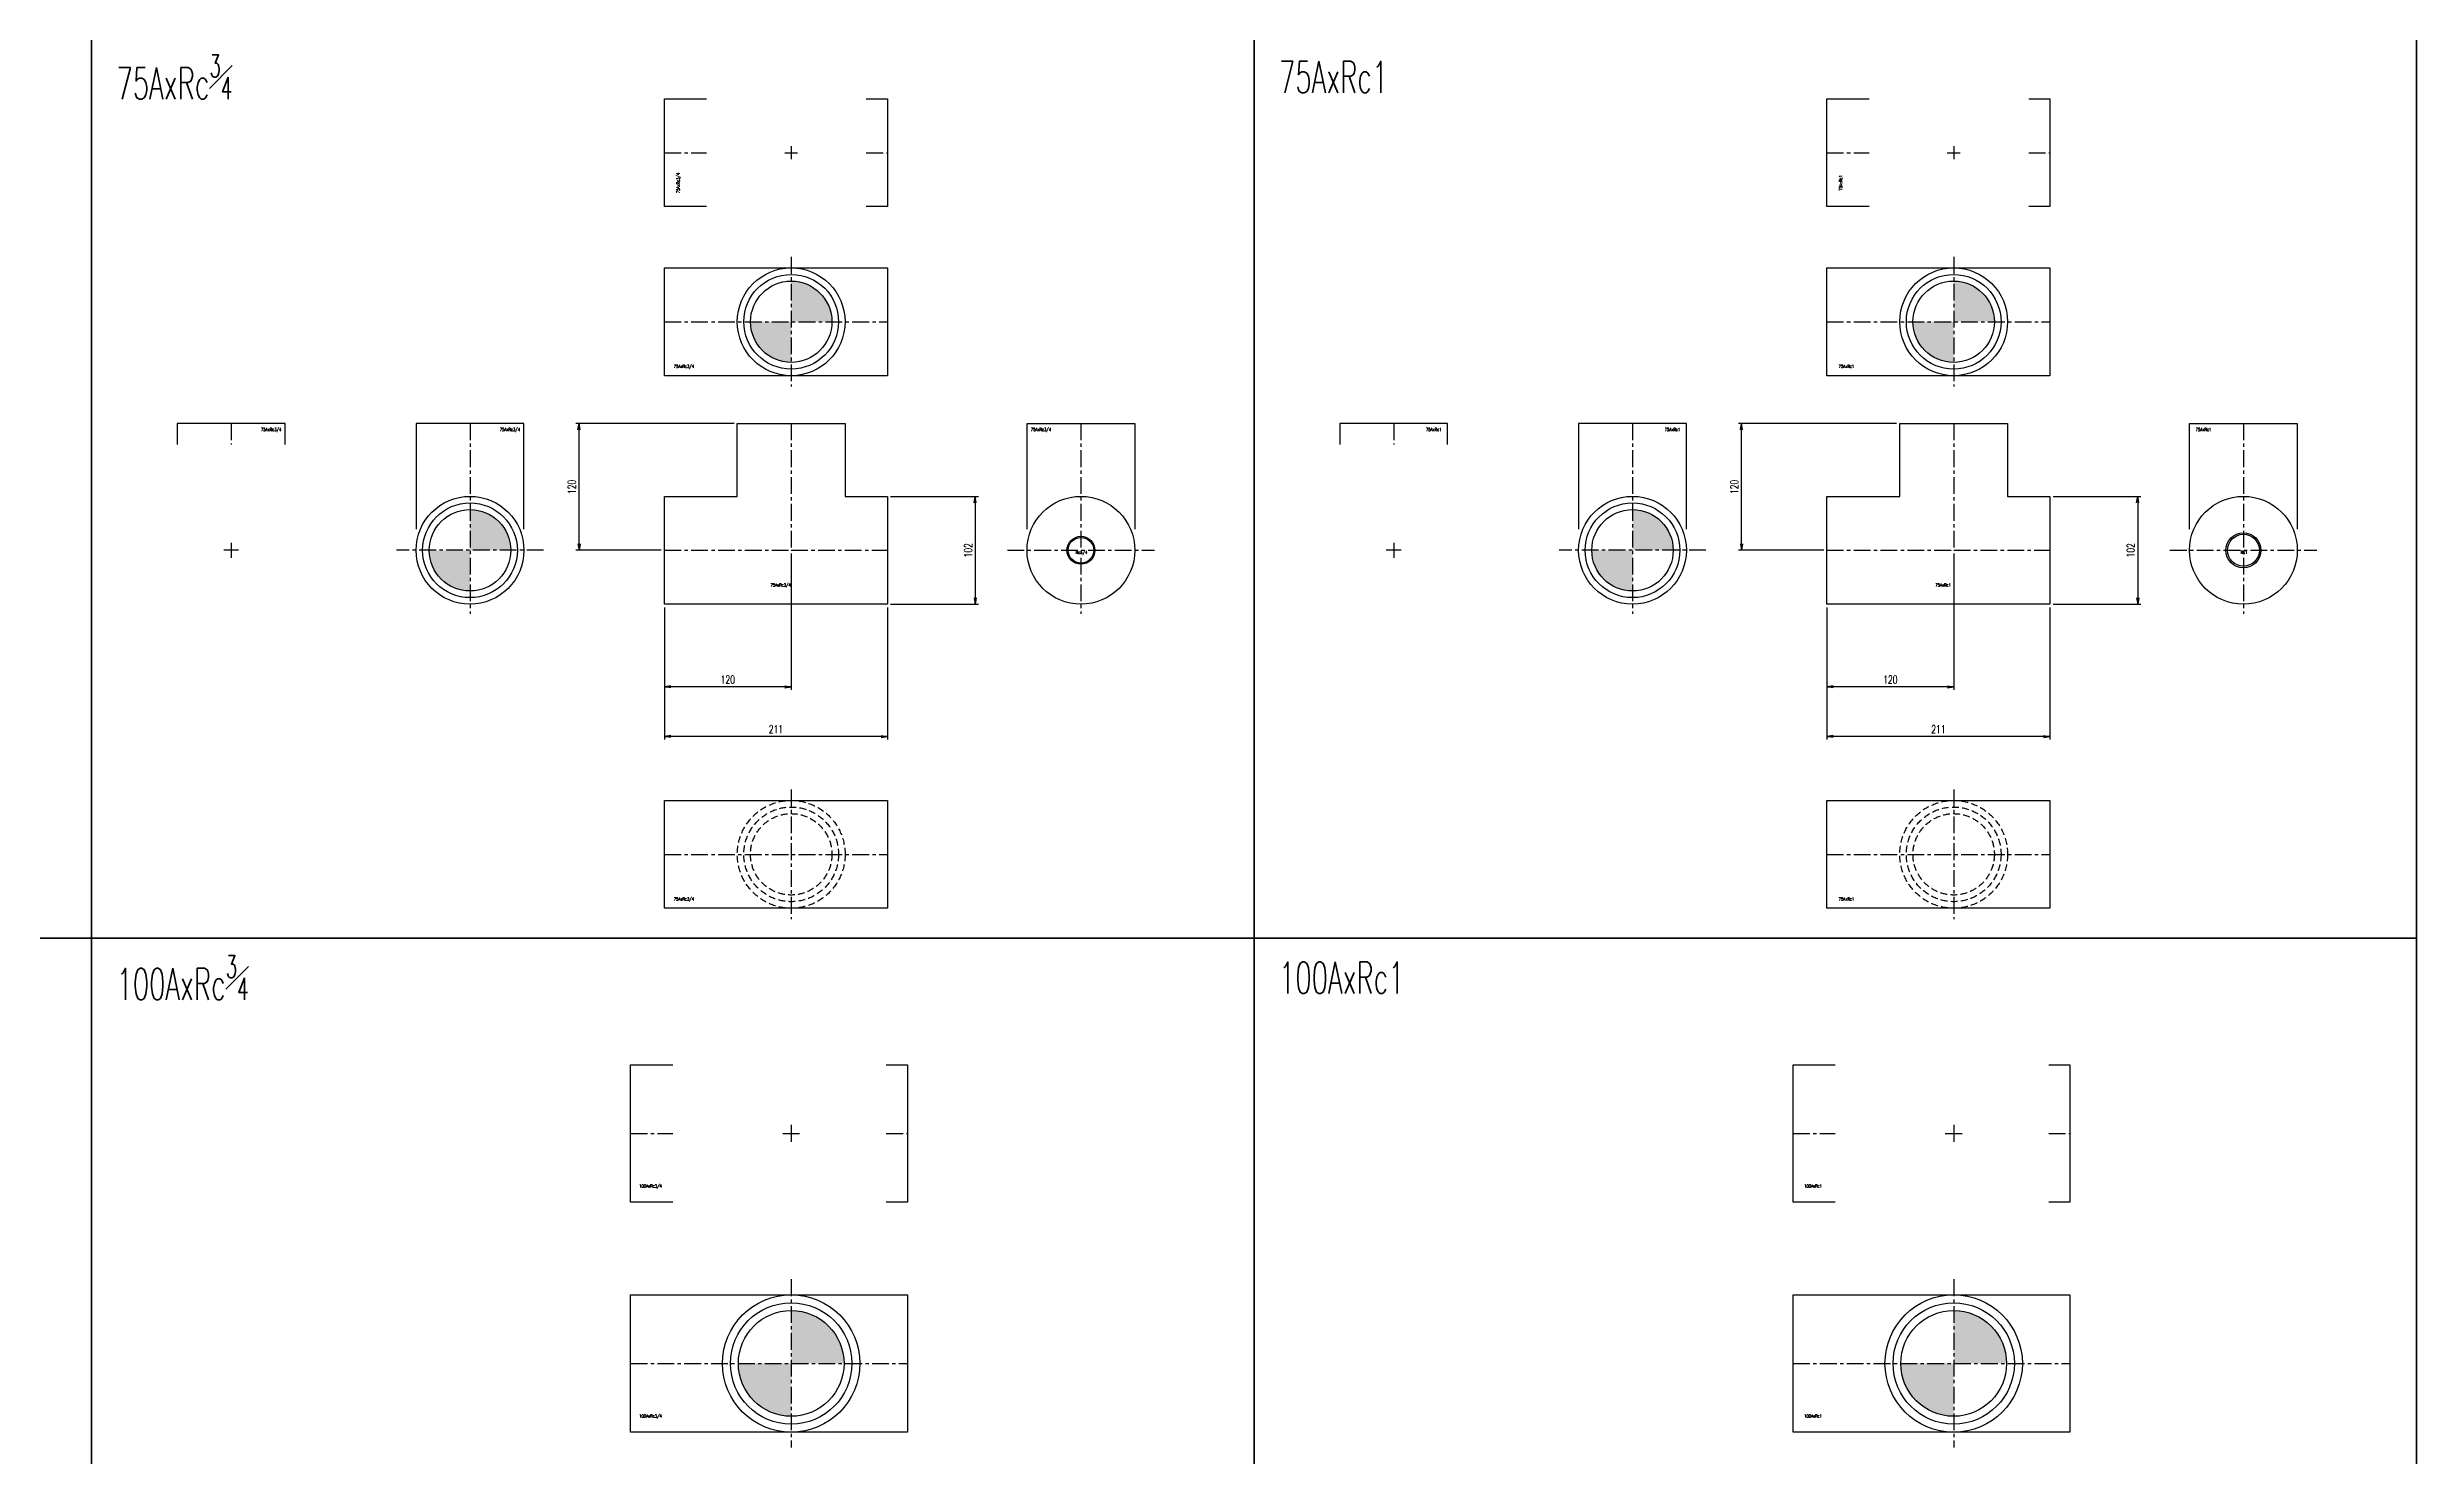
# Model space of a CAD drawing. Header units: millimetres. Extents: x 1711 to 90196, y -23291 to 8516.
# Drawn here: x 64923 to 67165, y -3093 to -1760 of the extents above; entities that cross this region are included whole.
import ezdxf
from ezdxf.enums import TextEntityAlignment as Align

# ---------------------------------------------------------------- set-up
doc = ezdxf.new("R2010")
doc.units = ezdxf.units.MM
doc.header["$PDMODE"] = 35
doc.linetypes.add('CENTER', pattern=[50.8, 31.75, -6.35, 6.35, -6.35])
doc.linetypes.add('HIDDEN', pattern=[9.525, 6.35, -3.175])
doc.layers.add('line', color=153, linetype='Continuous', lineweight=50)
for name, color, linetype in [('寸法', 2, 'Continuous'), ('配管-CVP', 4, 'Continuous'), ('＃配管（PVC)', 21, 'Continuous')]:
    doc.layers.add(name, color=color, linetype=linetype)
doc.styles.add('kpk', font='romans.shx', dxfattribs={"width": 0.7, "bigfont": 'extfont2.shx'})
doc.styles.get("Standard").update_dxf_attribs({"font": 'romans.shx', "bigfont": 'extfont.shx'})
doc.dimstyles.new('KPK-3', dxfattribs={"dimscale": 3, "dimtxt": 2.5, "dimasz": 2, "dimexe": 1, "dimexo": 1, "dimgap": 1, "dimtad": 3, "dimdec": 1, "dimdsep": 46, "dimtxsty": 'kpk', "dimblk": 'OPEN', "dimcen": 2.5, "dimclrd": 2, "dimclre": 2, "dimclrt": 4, "dimadec": 1, "dimazin": 2, "dimtfac": 1, "dimtdec": 1, "dimtmove": 0, "dimatfit": 2, "dimldrblk": 'OPEN', "dimfxl": 0, "dimlwd": -1, "dimlwe": -1, "dimarcsym": 0})

# ---------------------------------------------------------------- blocks, each defined once
blk = doc.blocks.new('A$Cb0ec0105')
at = {"layer": 'line'}
for p, q in [((13681.8, 0), (13681.8, -9662.3)), ((12581.8, -100), (12581.8, -9662.3))]:
    blk.add_line(p, q, dxfattribs=at)
for points in [[(11481.8, -9662.3), (11481.8, -100), (12581.8, -100), (13681.8, -100)], [(0, -4210), (2414, -4210), (3514, -4210), (4614, -4210), (5714, -4210), (6814, -4210), (7914, -4210), (7974, -4210), (9074, -4210), (10174, -4210), (11274, -4210), (12374, -4210), (13681.8, -4210)]]:
    blk.add_lwpolyline(points, dxfattribs=at)
at = {"layer": 'line', "char_height": 30, "attachment_point": 4}
for s, insert in [('{\\W0.6;75AxRc\\H0.7x;\\S3#4;}', (11505.4, -3395.2)), ('{\\W0.6;75AxRc1}', (12605.4, -3395.2)), ('{\\W0.6;100AxRc\\H0.7x;\\S3#4;}', (11505.4, -4247.4)), ('{\\W0.6;100AxRc1}', (12605.4, -4247.4))]:
    blk.add_mtext(s, dxfattribs=dict(at, insert=insert))
blk = doc.blocks.new('_Open')
at = {"color": 0, "linetype": 'ByBlock', "lineweight": -2}
for p, q in [((-1, 0.17), (0, 0)), ((-1, -0.17), (0, 0)), ((0, 0), (-1, 0))]:
    blk.add_line(p, q, dxfattribs=at)
blk = doc.blocks.new('*D2562')
at = {"layer": 'Defpoints', "color": 0, "transparency": 16777216}
for p in [(65426, -2115.4), (65575.8, -2115.4), (65506.8, -2235.4)]:
    blk.add_point(p, dxfattribs=at)
at = {"layer": '寸法', "color": 2, "transparency": 16777216}
for p, q in [((65572.8, -2115.4), (65423, -2115.4)), ((65426, -2229.4), (65426, -2121.4)), ((65503.8, -2235.4), (65423, -2235.4))]:
    blk.add_line(p, q, dxfattribs=at)
at = {"layer": '寸法', "color": 2, "transparency": 16777216, "xscale": 6, "yscale": 6, "zscale": 6}
for p, rotation in [((65426, -2115.4), 90), ((65426, -2235.4), 270)]:
    blk.add_blockref('_Open', p, dxfattribs=dict(at, rotation=rotation))
at = {"layer": '寸法', "color": 4, "transparency": 16777216, "insert": (65419.2, -2175.4), "char_height": 7.5, "attachment_point": 5, "rotation": 90, "style": 'kpk', "bg_fill": 3, "box_fill_scale": 1.1, "bg_fill_color": 256, "bg_fill_true_color": 13158600, "bg_fill_transparency": 0}
blk.add_mtext('120', dxfattribs=at)
blk = doc.blocks.new('*D2563')
at = {"layer": 'Defpoints', "color": 0, "transparency": 16777216}
for p in [(65506.8, -2286.4), (65717.8, -2286.4), (65506.8, -2411.5)]:
    blk.add_point(p, dxfattribs=at)
at = {"layer": '寸法', "color": 2, "transparency": 16777216}
for p, q in [((65506.8, -2289.4), (65506.8, -2414.5)), ((65717.8, -2289.4), (65717.8, -2414.5)), ((65711.8, -2411.5), (65512.8, -2411.5))]:
    blk.add_line(p, q, dxfattribs=at)
at = {"layer": '寸法', "color": 2, "transparency": 16777216, "xscale": 6, "yscale": 6, "zscale": 6, "rotation": 180}
blk.add_blockref('_Open', (65506.8, -2411.5), dxfattribs=at)
at = {"layer": '寸法', "color": 2, "transparency": 16777216, "xscale": 6, "yscale": 6, "zscale": 6}
blk.add_blockref('_Open', (65717.8, -2411.5), dxfattribs=at)
at = {"layer": '寸法', "color": 4, "transparency": 16777216, "insert": (65612.3, -2404.7), "char_height": 7.5, "attachment_point": 5, "style": 'kpk', "bg_fill": 3, "box_fill_scale": 1.1, "bg_fill_color": 256, "bg_fill_true_color": 13158600, "bg_fill_transparency": 0}
blk.add_mtext('211', dxfattribs=at)
blk = doc.blocks.new('*D2564')
at = {"layer": 'Defpoints', "color": 0, "transparency": 16777216}
for p in [(65626.8, -2235.4), (65506.8, -2286.4), (65506.8, -2364.5)]:
    blk.add_point(p, dxfattribs=at)
at = {"layer": '寸法', "color": 2, "transparency": 16777216}
for p, q in [((65626.8, -2238.4), (65626.8, -2367.5)), ((65506.8, -2289.4), (65506.8, -2367.5)), ((65620.8, -2364.5), (65512.8, -2364.5))]:
    blk.add_line(p, q, dxfattribs=at)
at = {"layer": '寸法', "color": 2, "transparency": 16777216, "xscale": 6, "yscale": 6, "zscale": 6, "rotation": 180}
blk.add_blockref('_Open', (65506.8, -2364.5), dxfattribs=at)
at = {"layer": '寸法', "color": 2, "transparency": 16777216, "xscale": 6, "yscale": 6, "zscale": 6}
blk.add_blockref('_Open', (65626.8, -2364.5), dxfattribs=at)
at = {"layer": '寸法', "color": 4, "transparency": 16777216, "insert": (65566.8, -2357.7), "char_height": 7.5, "attachment_point": 5, "style": 'kpk', "bg_fill": 3, "box_fill_scale": 1.1, "bg_fill_color": 256, "bg_fill_true_color": 13158600, "bg_fill_transparency": 0}
blk.add_mtext('120', dxfattribs=at)
blk = doc.blocks.new('*D2565')
at = {"layer": 'Defpoints', "color": 0, "transparency": 16777216}
for p in [(65717.8, -2184.4), (65717.8, -2286.4), (65800.9, -2286.4)]:
    blk.add_point(p, dxfattribs=at)
at = {"layer": '寸法', "color": 2, "transparency": 16777216}
for p, q in [((65720.8, -2184.4), (65803.9, -2184.4)), ((65800.9, -2190.4), (65800.9, -2280.4)), ((65720.8, -2286.4), (65803.9, -2286.4))]:
    blk.add_line(p, q, dxfattribs=at)
at = {"layer": '寸法', "color": 2, "transparency": 16777216, "xscale": 6, "yscale": 6, "zscale": 6}
for p, rotation in [((65800.9, -2184.4), 90), ((65800.9, -2286.4), 270)]:
    blk.add_blockref('_Open', p, dxfattribs=dict(at, rotation=rotation))
at = {"layer": '寸法', "color": 4, "transparency": 16777216, "insert": (65794.2, -2235.4), "char_height": 7.5, "attachment_point": 5, "rotation": 90, "style": 'kpk', "bg_fill": 3, "box_fill_scale": 1.1, "bg_fill_color": 256, "bg_fill_true_color": 13158600, "bg_fill_transparency": 0}
blk.add_mtext('102', dxfattribs=at)
blk = doc.blocks.new('75AxRc3／4-ねじ付BT『L型』-上面')
at = {"layer": '＃配管（PVC)', "linetype": 'ByBlock'}
h = blk.add_hatch(color=252, dxfattribs=at)
h.dxf.hatch_style = 1
h.paths.add_polyline_path([(0, 0), (38.5, 0, 0.414214), (0, 38.5)])
h.paths.add_polyline_path([(0, -38.5), (0, 0), (-38.5, 0, 0.414214)])
at = {"layer": '＃配管（PVC)', "color": 2, "linetype": 'CENTER', "ltscale": 0.5}
for p, q in [((0, 61.3), (0, -61.3)), ((-120, 0), (91, 0))]:
    blk.add_line(p, q, dxfattribs=at)
at = {"layer": '＃配管（PVC)', "color": 0, "linetype": 'ByBlock'}
blk.add_lwpolyline([(91, -51), (-120, -51), (-120, 51), (91, 51)], close=True, dxfattribs=at)
for radius in [51, 44.8, 38.5]:
    blk.add_circle((0, 0), radius, dxfattribs=at)
at = {"layer": 'Defpoints', "color": 6, "style": 'kpk', "width": 0.7}
blk.add_text('75AxRc3/4', height=3, dxfattribs=at).set_placement((-101.5, -40.7), align=Align.TOP_CENTER)
blk = doc.blocks.new('75AxRc3／4-ねじ付BT『L型』-正面')
at = {"layer": '＃配管（PVC)', "color": 2, "linetype": 'CENTER', "ltscale": 0.5}
for p, q in [((0, 120), (0, 0)), ((-120, 0), (0, 0)), ((0, 0), (91, 0))]:
    blk.add_line(p, q, dxfattribs=at)
at = {"layer": '＃配管（PVC)', "color": 0, "linetype": 'ByBlock'}
blk.add_lwpolyline([(-120, -51), (-120, 51), (-51, 51), (-51, 120), (51, 120), (51, 51), (91, 51), (91, -51)], close=True, dxfattribs=at)
at = {"layer": 'Defpoints', "color": 6, "style": 'kpk', "width": 0.7}
blk.add_text('75AxRc3/4', height=3, dxfattribs=at).set_placement((-10, -31.3), align=Align.TOP_CENTER)
blk = doc.blocks.new('75AxRc3／4-ねじ付BT『L型』-下面')
at = {"layer": '＃配管（PVC)', "color": 2, "linetype": 'CENTER', "ltscale": 0.5}
for p, q in [((0, 61.3), (0, -61.3)), ((-120, 0), (91, 0))]:
    blk.add_line(p, q, dxfattribs=at)
at = {"layer": '＃配管（PVC)', "color": 0, "linetype": 'ByBlock'}
blk.add_lwpolyline([(91, -51), (-120, -51), (-120, 51), (91, 51)], close=True, dxfattribs=at)
at = {"layer": '＃配管（PVC)', "color": 252, "linetype": 'HIDDEN'}
for radius in [51, 44.8, 38.5]:
    blk.add_circle((0, 0), radius, dxfattribs=at)
at = {"layer": 'Defpoints', "color": 6, "style": 'kpk', "width": 0.7}
blk.add_text('75AxRc3/4', height=3, dxfattribs=at).set_placement((-101.5, -40.7), align=Align.TOP_CENTER)
blk = doc.blocks.new('75AxRc3／4-ねじ付BT『L型』-側面(75A)')
at = {"layer": '＃配管（PVC)', "linetype": 'ByBlock'}
h = blk.add_hatch(color=252, dxfattribs=at)
h.dxf.hatch_style = 1
h.paths.add_polyline_path([(0, 38.5), (0, 0), (38.5, 0, 0.414214)])
h.paths.add_polyline_path([(0, 0), (-38.5, 0, 0.414214), (0, -38.5)])
at = {"layer": '＃配管（PVC)', "color": 2, "linetype": 'CENTER', "ltscale": 0.5}
for p, q in [((0, 120), (0, -60.1)), ((69.5, 0), (-69.5, 0))]:
    blk.add_line(p, q, dxfattribs=at)
at = {"layer": '＃配管（PVC)', "color": 0, "linetype": 'ByBlock'}
blk.add_lwpolyline([(51, 20), (51, 120), (-51, 120), (-51, 20)], dxfattribs=at)
for radius in [51, 44.8, 38.5]:
    blk.add_circle((0, 0), radius, dxfattribs=at)
at = {"layer": 'Defpoints', "color": 6, "style": 'kpk', "width": 0.7}
blk.add_text('75AxRc3/4', height=3, dxfattribs=at).set_placement((37.8, 115.8), align=Align.TOP_CENTER)
blk = doc.blocks.new('75AxRc3／4-ねじ付BT『L型』-半(上下)')
at = {"layer": '＃配管（PVC)', "color": 2, "linetype": 'CENTER', "ltscale": 0.5}
for p, q in [((-120, 0), (-80, 0)), ((-6.1, 0), (6.1, 0)), ((0, 6.1), (0, -6.1)), ((71, 0), (91, 0))]:
    blk.add_line(p, q, dxfattribs=at)
at = {"layer": '＃配管（PVC)', "color": 0, "linetype": 'ByBlock'}
for points in [[(-80, -51), (-120, -51), (-120, 51), (-80, 51)], [(71, 51), (91, 51), (91, -51), (71, -51)]]:
    blk.add_lwpolyline(points, dxfattribs=at)
at = {"layer": 'Defpoints', "color": 6, "style": 'kpk', "width": 0.7}
blk.add_text('75AxRc3/4', height=3, rotation=90, dxfattribs=at).set_placement((-108.5, -28.6), align=Align.TOP_CENTER)
blk = doc.blocks.new('75AxRc3／4-ねじ付BT『L型』-半(側面)')
at = {"layer": '＃配管（PVC)', "color": 2, "linetype": 'CENTER', "ltscale": 0.5}
for p, q in [((0, 120), (0, 100)), ((7, 0), (-7, 0)), ((0, 7), (0, -7))]:
    blk.add_line(p, q, dxfattribs=at)
at = {"layer": '＃配管（PVC)', "color": 0, "linetype": 'ByBlock'}
blk.add_lwpolyline([(51, 100), (51, 120), (-51, 120), (-51, 100)], dxfattribs=at)
at = {"layer": 'Defpoints', "color": 6, "style": 'kpk', "width": 0.7}
blk.add_text('75AxRc3/4', height=3, dxfattribs=at).set_placement((37.8, 115.8), align=Align.TOP_CENTER)
blk = doc.blocks.new('75AxRc3／4-ねじ付BT『L型』-側面(Rc3／4)')
at = {"layer": '＃配管（PVC)', "color": 2, "linetype": 'CENTER', "ltscale": 0.5}
for p, q in [((0, 120), (0, -60.1)), ((-69.5, 0), (69.5, 0))]:
    blk.add_line(p, q, dxfattribs=at)
at = {"layer": '＃配管（PVC)', "color": 0, "linetype": 'ByBlock'}
blk.add_lwpolyline([(-51, 20), (-51, 120), (51, 120), (51, 20)], dxfattribs=at)
for radius in [51, 12.1]:
    blk.add_circle((0, 0), radius, dxfattribs=at)
at = {"layer": '＃配管（PVC)', "color": 42, "linetype": 'ByBlock'}
blk.add_circle((0, 0), 13.2, dxfattribs=at)
at = {"layer": 'Defpoints', "color": 6, "style": 'kpk', "width": 0.7}
for s, p in [('75AxRc3/4', (-37.8, 115.8)), ('Rc3/4 ', (1.4, -0.5))]:
    blk.add_text(s, height=3, dxfattribs=at).set_placement(p, align=Align.TOP_CENTER)
blk = doc.blocks.new('100AxRc3／4-ねじ付BT『L型』-上面')
at = {"layer": '＃配管（PVC)', "linetype": 'ByBlock'}
h = blk.add_hatch(color=252, dxfattribs=at)
h.dxf.hatch_style = 1
h.paths.add_polyline_path([(0, 0), (50, 0, 0.414214), (0, 50)])
h.paths.add_polyline_path([(0, -50), (0, 0), (-50, 0, 0.414214)])
at = {"layer": '＃配管（PVC)', "color": 2, "linetype": 'CENTER', "ltscale": 0.5}
for p, q in [((0, 79.6), (0, -79.6)), ((-152, 0), (110, 0))]:
    blk.add_line(p, q, dxfattribs=at)
at = {"layer": '＃配管（PVC)', "color": 0, "linetype": 'ByBlock'}
blk.add_lwpolyline([(110, -65), (-152, -65), (-152, 65), (110, 65)], close=True, dxfattribs=at)
for radius in [65, 57.4, 50]:
    blk.add_circle((0, 0), radius, dxfattribs=at)
at = {"layer": 'Defpoints', "color": 6, "style": 'kpk', "width": 0.7}
blk.add_text('100AxRc3/4', height=3, dxfattribs=at).set_placement((-133.1, -48.3), align=Align.TOP_CENTER)
blk = doc.blocks.new('100AxRc3／4-ねじ付BT『L型』-半(上下)')
at = {"layer": '＃配管（PVC)', "color": 2, "linetype": 'CENTER', "ltscale": 0.5}
for p, q in [((-152, 0), (-112, 0)), ((-8, 0), (8, 0)), ((0, 8), (0, -8)), ((90, 0), (110, 0))]:
    blk.add_line(p, q, dxfattribs=at)
at = {"layer": '＃配管（PVC)', "color": 0, "linetype": 'ByBlock'}
for points in [[(-112, -65), (-152, -65), (-152, 65), (-112, 65)], [(90, 65), (110, 65), (110, -65), (90, -65)]]:
    blk.add_lwpolyline(points, dxfattribs=at)
at = {"layer": 'Defpoints', "color": 6, "style": 'kpk', "width": 0.7}
blk.add_text('100AxRc3/4', height=3, dxfattribs=at).set_placement((-133.1, -48.3), align=Align.TOP_CENTER)
blk = doc.blocks.new('*D2471')
at = {"layer": 'Defpoints', "color": 0, "transparency": 16777216}
for p in [(66526, -2115.4), (66675.8, -2115.4), (66606.8, -2235.4)]:
    blk.add_point(p, dxfattribs=at)
at = {"layer": '寸法', "color": 2, "transparency": 16777216}
for p, q in [((66672.8, -2115.4), (66523, -2115.4)), ((66526, -2229.4), (66526, -2121.4)), ((66603.8, -2235.4), (66523, -2235.4))]:
    blk.add_line(p, q, dxfattribs=at)
at = {"layer": '寸法', "color": 2, "transparency": 16777216, "xscale": 6, "yscale": 6, "zscale": 6}
for p, rotation in [((66526, -2115.4), 90), ((66526, -2235.4), 270)]:
    blk.add_blockref('_Open', p, dxfattribs=dict(at, rotation=rotation))
at = {"layer": '寸法', "color": 4, "transparency": 16777216, "insert": (66519.2, -2175.4), "char_height": 7.5, "attachment_point": 5, "rotation": 90, "style": 'kpk', "bg_fill": 3, "box_fill_scale": 1.1, "bg_fill_color": 256, "bg_fill_true_color": 13158600, "bg_fill_transparency": 0}
blk.add_mtext('120', dxfattribs=at)
blk = doc.blocks.new('*D2472')
at = {"layer": 'Defpoints', "color": 0, "transparency": 16777216}
for p in [(66606.8, -2286.4), (66817.8, -2286.4), (66606.8, -2411.5)]:
    blk.add_point(p, dxfattribs=at)
at = {"layer": '寸法', "color": 2, "transparency": 16777216}
for p, q in [((66606.8, -2289.4), (66606.8, -2414.5)), ((66817.8, -2289.4), (66817.8, -2414.5)), ((66811.8, -2411.5), (66612.8, -2411.5))]:
    blk.add_line(p, q, dxfattribs=at)
at = {"layer": '寸法', "color": 2, "transparency": 16777216, "xscale": 6, "yscale": 6, "zscale": 6, "rotation": 180}
blk.add_blockref('_Open', (66606.8, -2411.5), dxfattribs=at)
at = {"layer": '寸法', "color": 2, "transparency": 16777216, "xscale": 6, "yscale": 6, "zscale": 6}
blk.add_blockref('_Open', (66817.8, -2411.5), dxfattribs=at)
at = {"layer": '寸法', "color": 4, "transparency": 16777216, "insert": (66712.3, -2404.7), "char_height": 7.5, "attachment_point": 5, "style": 'kpk', "bg_fill": 3, "box_fill_scale": 1.1, "bg_fill_color": 256, "bg_fill_true_color": 13158600, "bg_fill_transparency": 0}
blk.add_mtext('211', dxfattribs=at)
blk = doc.blocks.new('*D2473')
at = {"layer": 'Defpoints', "color": 0, "transparency": 16777216}
for p in [(66726.8, -2235.4), (66606.8, -2286.4), (66606.8, -2364.5)]:
    blk.add_point(p, dxfattribs=at)
at = {"layer": '寸法', "color": 2, "transparency": 16777216}
for p, q in [((66726.8, -2238.4), (66726.8, -2367.5)), ((66606.8, -2289.4), (66606.8, -2367.5)), ((66720.8, -2364.5), (66612.8, -2364.5))]:
    blk.add_line(p, q, dxfattribs=at)
at = {"layer": '寸法', "color": 2, "transparency": 16777216, "xscale": 6, "yscale": 6, "zscale": 6, "rotation": 180}
blk.add_blockref('_Open', (66606.8, -2364.5), dxfattribs=at)
at = {"layer": '寸法', "color": 2, "transparency": 16777216, "xscale": 6, "yscale": 6, "zscale": 6}
blk.add_blockref('_Open', (66726.8, -2364.5), dxfattribs=at)
at = {"layer": '寸法', "color": 4, "transparency": 16777216, "insert": (66666.8, -2357.7), "char_height": 7.5, "attachment_point": 5, "style": 'kpk', "bg_fill": 3, "box_fill_scale": 1.1, "bg_fill_color": 256, "bg_fill_true_color": 13158600, "bg_fill_transparency": 0}
blk.add_mtext('120', dxfattribs=at)
blk = doc.blocks.new('*D2474')
at = {"layer": 'Defpoints', "color": 0, "transparency": 16777216}
for p in [(66817.8, -2184.4), (66817.8, -2286.4), (66900.9, -2286.4)]:
    blk.add_point(p, dxfattribs=at)
at = {"layer": '寸法', "color": 2, "transparency": 16777216}
for p, q in [((66820.8, -2184.4), (66903.9, -2184.4)), ((66900.9, -2190.4), (66900.9, -2280.4)), ((66820.8, -2286.4), (66903.9, -2286.4))]:
    blk.add_line(p, q, dxfattribs=at)
at = {"layer": '寸法', "color": 2, "transparency": 16777216, "xscale": 6, "yscale": 6, "zscale": 6}
for p, rotation in [((66900.9, -2184.4), 90), ((66900.9, -2286.4), 270)]:
    blk.add_blockref('_Open', p, dxfattribs=dict(at, rotation=rotation))
at = {"layer": '寸法', "color": 4, "transparency": 16777216, "insert": (66894.2, -2235.4), "char_height": 7.5, "attachment_point": 5, "rotation": 90, "style": 'kpk', "bg_fill": 3, "box_fill_scale": 1.1, "bg_fill_color": 256, "bg_fill_true_color": 13158600, "bg_fill_transparency": 0}
blk.add_mtext('102', dxfattribs=at)
blk = doc.blocks.new('75AxRc1-ねじ付BT『L型』-正面')
at = {"layer": '＃配管（PVC)', "color": 2, "linetype": 'CENTER', "ltscale": 0.5}
for p, q in [((0, 120), (0, 0)), ((-120, 0), (0, 0)), ((0, 0), (91, 0))]:
    blk.add_line(p, q, dxfattribs=at)
at = {"layer": '＃配管（PVC)', "color": 0, "linetype": 'ByBlock'}
blk.add_lwpolyline([(-120, -51), (-120, 51), (-51, 51), (-51, 120), (51, 120), (51, 51), (91, 51), (91, -51)], close=True, dxfattribs=at)
at = {"layer": 'Defpoints', "color": 6, "style": 'kpk', "width": 0.7}
blk.add_text('75AxRc1', height=3, dxfattribs=at).set_placement((-10, -31.3), align=Align.TOP_CENTER)
blk = doc.blocks.new('75AxRc1-ねじ付BT『L型』-側面(Rc1)')
at = {"layer": '＃配管（PVC)', "color": 2, "linetype": 'CENTER', "ltscale": 0.5}
for p, q in [((0, 120), (0, -60.1)), ((-69.5, 0), (69.5, 0))]:
    blk.add_line(p, q, dxfattribs=at)
at = {"layer": '＃配管（PVC)', "color": 0, "linetype": 'ByBlock'}
blk.add_lwpolyline([(-51, 20), (-51, 120), (51, 120), (51, 20)], dxfattribs=at)
for radius in [51, 15.1]:
    blk.add_circle((0, 0), radius, dxfattribs=at)
at = {"layer": '＃配管（PVC)', "color": 42, "linetype": 'ByBlock'}
blk.add_circle((0, 0), 16.6, dxfattribs=at)
at = {"layer": 'Defpoints', "color": 6, "style": 'kpk', "width": 0.7}
for s, p in [('75AxRc1', (-37.8, 115.8)), ('Rc1 ', (1.4, -0.5))]:
    blk.add_text(s, height=3, dxfattribs=at).set_placement(p, align=Align.TOP_CENTER)
blk = doc.blocks.new('75AxRc1-ねじ付BT『L型』-側面(75A)')
at = {"layer": '＃配管（PVC)', "linetype": 'ByBlock'}
h = blk.add_hatch(color=252, dxfattribs=at)
h.dxf.hatch_style = 1
h.paths.add_polyline_path([(0, 38.5), (0, 0), (38.5, 0, 0.414214)])
h.paths.add_polyline_path([(0, 0), (-38.5, 0, 0.414214), (0, -38.5)])
at = {"layer": '＃配管（PVC)', "color": 2, "linetype": 'CENTER', "ltscale": 0.5}
for p, q in [((0, 120), (0, -60.1)), ((69.5, 0), (-69.5, 0))]:
    blk.add_line(p, q, dxfattribs=at)
at = {"layer": '＃配管（PVC)', "color": 0, "linetype": 'ByBlock'}
blk.add_lwpolyline([(51, 20), (51, 120), (-51, 120), (-51, 20)], dxfattribs=at)
for radius in [51, 44.8, 38.5]:
    blk.add_circle((0, 0), radius, dxfattribs=at)
at = {"layer": 'Defpoints', "color": 6, "style": 'kpk', "width": 0.7}
blk.add_text('75AxRc1', height=3, dxfattribs=at).set_placement((37.8, 115.8), align=Align.TOP_CENTER)
blk = doc.blocks.new('75AxRc1-ねじ付BT『L型』-上面')
at = {"layer": '＃配管（PVC)', "linetype": 'ByBlock'}
h = blk.add_hatch(color=252, dxfattribs=at)
h.dxf.hatch_style = 1
h.paths.add_polyline_path([(0, 0), (38.5, 0, 0.414214), (0, 38.5)])
h.paths.add_polyline_path([(0, -38.5), (0, 0), (-38.5, 0, 0.414214)])
at = {"layer": '＃配管（PVC)', "color": 2, "linetype": 'CENTER', "ltscale": 0.5}
for p, q in [((0, 61.3), (0, -61.3)), ((-120, 0), (91, 0))]:
    blk.add_line(p, q, dxfattribs=at)
at = {"layer": '＃配管（PVC)', "color": 0, "linetype": 'ByBlock'}
blk.add_lwpolyline([(91, -51), (-120, -51), (-120, 51), (91, 51)], close=True, dxfattribs=at)
for radius in [51, 44.8, 38.5]:
    blk.add_circle((0, 0), radius, dxfattribs=at)
at = {"layer": 'Defpoints', "color": 6, "style": 'kpk', "width": 0.7}
blk.add_text('75AxRc1', height=3, dxfattribs=at).set_placement((-101.5, -40.7), align=Align.TOP_CENTER)
blk = doc.blocks.new('75AxRc1-ねじ付BT『L型』-下面')
at = {"layer": '＃配管（PVC)', "color": 2, "linetype": 'CENTER', "ltscale": 0.5}
for p, q in [((0, 61.3), (0, -61.3)), ((-120, 0), (91, 0))]:
    blk.add_line(p, q, dxfattribs=at)
at = {"layer": '＃配管（PVC)', "color": 0, "linetype": 'ByBlock'}
blk.add_lwpolyline([(91, -51), (-120, -51), (-120, 51), (91, 51)], close=True, dxfattribs=at)
at = {"layer": '＃配管（PVC)', "color": 252, "linetype": 'HIDDEN'}
for radius in [51, 44.8, 38.5]:
    blk.add_circle((0, 0), radius, dxfattribs=at)
at = {"layer": 'Defpoints', "color": 6, "style": 'kpk', "width": 0.7}
blk.add_text('75AxRc1', height=3, dxfattribs=at).set_placement((-101.5, -40.7), align=Align.TOP_CENTER)
blk = doc.blocks.new('75AxRc1-ねじ付BT『L型』-半(上下)')
at = {"layer": '＃配管（PVC)', "color": 2, "linetype": 'CENTER', "ltscale": 0.5}
for p, q in [((-120, 0), (-80, 0)), ((-6.1, 0), (6.1, 0)), ((0, 6.1), (0, -6.1)), ((71, 0), (91, 0))]:
    blk.add_line(p, q, dxfattribs=at)
at = {"layer": '＃配管（PVC)', "color": 0, "linetype": 'ByBlock'}
for points in [[(-80, -51), (-120, -51), (-120, 51), (-80, 51)], [(71, 51), (91, 51), (91, -51), (71, -51)]]:
    blk.add_lwpolyline(points, dxfattribs=at)
at = {"layer": 'Defpoints', "color": 6, "style": 'kpk', "width": 0.7}
blk.add_text('75AxRc1', height=3, rotation=90, dxfattribs=at).set_placement((-108.5, -28.6), align=Align.TOP_CENTER)
blk = doc.blocks.new('75AxRc1-ねじ付BT『L型』-半(側面)')
at = {"layer": '＃配管（PVC)', "color": 2, "linetype": 'CENTER', "ltscale": 0.5}
for p, q in [((0, 120), (0, 100)), ((7, 0), (-7, 0)), ((0, 7), (0, -7))]:
    blk.add_line(p, q, dxfattribs=at)
at = {"layer": '＃配管（PVC)', "color": 0, "linetype": 'ByBlock'}
blk.add_lwpolyline([(51, 100), (51, 120), (-51, 120), (-51, 100)], dxfattribs=at)
at = {"layer": 'Defpoints', "color": 6, "style": 'kpk', "width": 0.7}
blk.add_text('75AxRc1', height=3, dxfattribs=at).set_placement((37.8, 115.8), align=Align.TOP_CENTER)
blk = doc.blocks.new('100AxRc1-ねじ付BT『L型』-上面')
at = {"layer": '＃配管（PVC)', "linetype": 'ByBlock'}
h = blk.add_hatch(color=252, dxfattribs=at)
h.dxf.hatch_style = 1
h.paths.add_polyline_path([(0, 0), (50, 0, 0.414214), (0, 50)])
h.paths.add_polyline_path([(0, -50), (0, 0), (-50, 0, 0.414214)])
at = {"layer": '＃配管（PVC)', "color": 2, "linetype": 'CENTER', "ltscale": 0.5}
for p, q in [((0, 79.6), (0, -79.6)), ((-152, 0), (110, 0))]:
    blk.add_line(p, q, dxfattribs=at)
at = {"layer": '＃配管（PVC)', "color": 0, "linetype": 'ByBlock'}
blk.add_lwpolyline([(110, -65), (-152, -65), (-152, 65), (110, 65)], close=True, dxfattribs=at)
for radius in [65, 57.4, 50]:
    blk.add_circle((0, 0), radius, dxfattribs=at)
at = {"layer": 'Defpoints', "color": 6, "style": 'kpk', "width": 0.7}
blk.add_text('100AxRc1', height=3, dxfattribs=at).set_placement((-133.1, -48.3), align=Align.TOP_CENTER)
blk = doc.blocks.new('100AxRc1-ねじ付BT『L型』-半(上下)')
at = {"layer": '＃配管（PVC)', "color": 2, "linetype": 'CENTER', "ltscale": 0.5}
for p, q in [((-152, 0), (-112, 0)), ((-8, 0), (8, 0)), ((0, 8), (0, -8)), ((90, 0), (110, 0))]:
    blk.add_line(p, q, dxfattribs=at)
at = {"layer": '＃配管（PVC)', "color": 0, "linetype": 'ByBlock'}
for points in [[(-112, -65), (-152, -65), (-152, 65), (-112, 65)], [(90, 65), (110, 65), (110, -65), (90, -65)]]:
    blk.add_lwpolyline(points, dxfattribs=at)
at = {"layer": 'Defpoints', "color": 6, "style": 'kpk', "width": 0.7}
blk.add_text('100AxRc1', height=3, dxfattribs=at).set_placement((-133.1, -48.3), align=Align.TOP_CENTER)

msp = doc.modelspace()

# ---------------------------------------------------------------- block references
at = {"layer": 'line'}
msp.add_blockref('A$Cb0ec0105', (53482.959, 1607.5677), dxfattribs=at)
at = {"layer": '配管-CVP', "linetype": 'ByBlock'}
for name, p in [('75AxRc3／4-ねじ付BT『L型』-半(上下)', (65626.7532, -1859.1991)), ('75AxRc1-ねじ付BT『L型』-半(上下)', (66726.7532, -1859.1991)), ('75AxRc3／4-ねじ付BT『L型』-上面', (65626.7532, -2019.1678)), ('75AxRc1-ねじ付BT『L型』-上面', (66726.7532, -2019.1678)), ('75AxRc3／4-ねじ付BT『L型』-半(側面)', (65096.867, -2235.3736)), ('75AxRc3／4-ねじ付BT『L型』-側面(75A)', (65322.8356, -2235.3736)), ('75AxRc3／4-ねじ付BT『L型』-側面(Rc3／4)', (65900.9096, -2235.3736)), ('75AxRc1-ねじ付BT『L型』-半(側面)', (66196.867, -2235.3736)), ('75AxRc1-ねじ付BT『L型』-側面(75A)', (66422.8356, -2235.3736)), ('75AxRc1-ねじ付BT『L型』-側面(Rc1)', (67000.9096, -2235.3736)), ('75AxRc3／4-ねじ付BT『L型』-下面', (65626.7532, -2523.0691)), ('75AxRc1-ねじ付BT『L型』-下面', (66726.7532, -2523.0691)), ('100AxRc3／4-ねじ付BT『L型』-半(上下)', (65626.7532, -2787.1045)), ('100AxRc1-ねじ付BT『L型』-半(上下)', (66726.7532, -2787.1045)), ('100AxRc3／4-ねじ付BT『L型』-上面', (65626.7532, -3004.7451)), ('100AxRc1-ねじ付BT『L型』-上面', (66726.7532, -3004.7451))]:
    msp.add_blockref(name, p, dxfattribs=at)

# ---------------------------------------------------------------- next in the draw order: dimensions: what is measured, and where the dimension line sits
at = {"layer": '寸法'}
for base, p1, p2, picture, middle in [((65425.9601, -2115.3736), (65506.7532, -2235.3736), (65575.7532, -2115.3736), '*D2562', (65419.2101, -2175.3736)), ((66525.9601, -2115.3736), (66606.7532, -2235.3736), (66675.7532, -2115.3736), '*D2471', (66519.2101, -2175.3736))]:
    dim = msp.add_linear_dim(base=base, p1=p1, p2=p2, angle=90, dimstyle='KPK-3', dxfattribs=at)
    dim.commit()
    dim.dimension.update_dxf_attribs({"geometry": picture, "text_midpoint": middle})
for base, p1, p2, picture, middle in [((65506.7532, -2411.4694), (65717.7532, -2286.3736), (65506.7532, -2286.3736), '*D2563', (65612.2532, -2404.7194)), ((66606.7532, -2411.4694), (66817.7532, -2286.3736), (66606.7532, -2286.3736), '*D2472', (66712.2532, -2404.7194))]:
    dim = msp.add_linear_dim(base=base, p1=p1, p2=p2, dimstyle='KPK-3', dxfattribs=at)
    dim.commit()
    dim.dimension.update_dxf_attribs({"geometry": picture, "text_midpoint": middle})

# ---------------------------------------------------------------- next in the draw order: dimensions: what is measured, and where the dimension line sits
for base, p1, p2, picture, middle in [((65800.9071, -2286.3736), (65717.7532, -2184.3736), (65717.7532, -2286.3736), '*D2565', (65794.1571, -2235.3736)), ((66900.9071, -2286.3736), (66817.7532, -2184.3736), (66817.7532, -2286.3736), '*D2474', (66894.1571, -2235.3736))]:
    dim = msp.add_linear_dim(base=base, p1=p1, p2=p2, angle=90, dimstyle='KPK-3', dxfattribs=at)
    dim.commit()
    dim.dimension.update_dxf_attribs({"geometry": picture, "text_midpoint": middle})
for base, p1, p2, picture, middle in [((65506.7532, -2364.4609), (65626.7532, -2235.3736), (65506.7532, -2286.3736), '*D2564', (65566.7532, -2357.7109)), ((66606.7532, -2364.4609), (66726.7532, -2235.3736), (66606.7532, -2286.3736), '*D2473', (66666.7532, -2357.7109))]:
    dim = msp.add_linear_dim(base=base, p1=p1, p2=p2, dimstyle='KPK-3', dxfattribs=at)
    dim.commit()
    dim.dimension.update_dxf_attribs({"geometry": picture, "text_midpoint": middle})

# ---------------------------------------------------------------- next in the draw order: block references
at = {"layer": '配管-CVP', "linetype": 'ByBlock'}
for name, p in [('75AxRc3／4-ねじ付BT『L型』-正面', (65626.7532, -2235.3736)), ('75AxRc1-ねじ付BT『L型』-正面', (66726.7532, -2235.3736))]:
    msp.add_blockref(name, p, dxfattribs=at)

doc.saveas('drawing.dxf')
